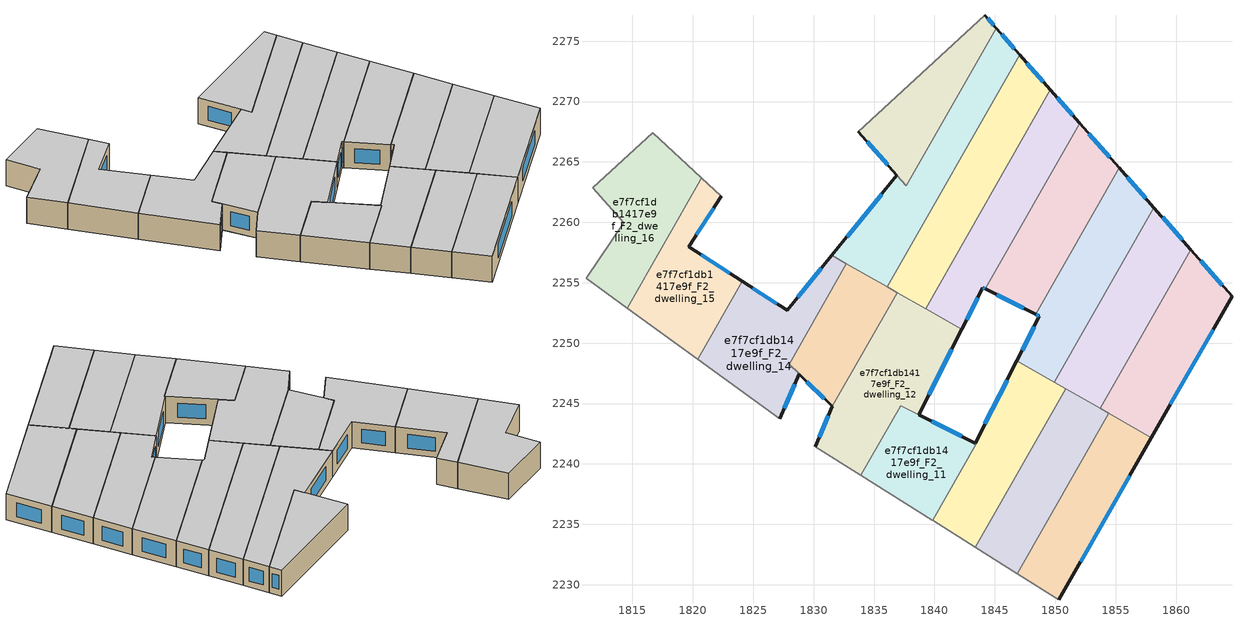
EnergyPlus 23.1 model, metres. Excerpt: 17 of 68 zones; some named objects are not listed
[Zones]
e7f7cf1db1417e9f_F2_dwelling_0
 floor to e7f7cf1db1417e9f_F1_dwelling_0 (EU_floor_Construction): 1861.23,2257.74 1864.63,2253.86 1857.96,2242.18 1853.73,2244.59 z6
 wall outside (EU_wall_Construction): 1857.96,2242.18 1864.63,2253.86 1861.23,2257.74 z6:9
 wall to e7f7cf1db1417e9f_F2_dwelling_1 (EU_wall_Construction): 1861.23,2257.74 1853.73,2244.59 z6:9
 wall to e7f7cf1db1417e9f_F2_dwelling_8 (EU_wall_Construction): 1854.43,2244.2 1857.96,2242.18 z6:9
 wall to e7f7cf1db1417e9f_F2_dwelling_9 (EU_wall_Construction): 1853.73,2244.59 1854.43,2244.2 z6:9
 window (EU_Window_Construction): 1863.83,2254.77 1862.03,2256.83 / 1859.53,2244.92 1863.07,2251.12 z6.7:8.3
 ceiling to e7f7cf1db1417e9f_F3_dwelling_0 (EU_floor_Construction): 1857.96,2242.18 1864.63,2253.86 1861.23,2257.74 1853.73,2244.59 z9
e7f7cf1db1417e9f_F2_dwelling_1
 floor to e7f7cf1db1417e9f_F1_dwelling_1 (EU_floor_Construction): 1858.17,2261.22 1861.23,2257.74 1853.73,2244.59 1849.92,2246.76 z6
 wall outside (EU_wall_Construction): 1861.23,2257.74 1858.17,2261.22 z6:9
 wall to e7f7cf1db1417e9f_F2_dwelling_2 (EU_wall_Construction): 1858.17,2261.22 1849.92,2246.76 z6:9
 wall to e7f7cf1db1417e9f_F2_dwelling_9 (EU_wall_Construction): 1850.85,2246.23 1853.73,2244.59 z6:9
 wall to e7f7cf1db1417e9f_F2_dwelling_10 (EU_wall_Construction): 1849.92,2246.76 1850.85,2246.23 z6:9
 window (EU_Window_Construction): 1860.51,2258.56 1858.89,2260.41 z6.7:8.3
 ceiling to e7f7cf1db1417e9f_F3_dwelling_1 (EU_floor_Construction): 1853.73,2244.59 1861.23,2257.74 1858.17,2261.22 1849.92,2246.76 z9
e7f7cf1db1417e9f_F2_dwelling_10
 floor to e7f7cf1db1417e9f_F1_dwelling_10 (EU_floor_Construction): 1850.85,2246.23 1843.37,2233.11 1839.84,2235.33 1843.46,2241.68 1843.37,2241.73 1846.83,2248.53 z6
 wall outside (EU_wall_Construction): 1846.83,2248.53 1843.37,2241.73 z6:9
 wall to e7f7cf1db1417e9f_F2_dwelling_11 (EU_wall_Construction): 1843.37,2241.73 1843.46,2241.68 1839.84,2235.33 z6:9
 wall to e7f7cf1db1417e9f_F2_dwelling_9 (EU_wall_Construction): 1843.37,2233.11 1850.85,2246.23 z6:9
 wall adiabatic (EU_wall_Construction): 1839.84,2235.33 1843.37,2233.11 z6:9
 wall to e7f7cf1db1417e9f_F2_dwelling_2 (EU_wall_Construction): 1849.92,2246.76 1846.83,2248.53 z6:9
 window (EU_Window_Construction): 1846.01,2246.93 1844.18,2243.32 z6.7:8.3
 ceiling to e7f7cf1db1417e9f_F3_dwelling_10 (EU_floor_Construction): 1843.37,2233.11 1850.85,2246.23 1846.83,2248.53 1843.37,2241.73 1843.46,2241.68 1839.84,2235.33 z9
e7f7cf1db1417e9f_F2_dwelling_11
 floor to e7f7cf1db1417e9f_F1_dwelling_11 (EU_floor_Construction): 1843.46,2241.68 1839.84,2235.33 1833.92,2239.05 1837.22,2244.83 z6
 wall outside (EU_wall_Construction): 1843.37,2241.73 1838.68,2244.09 z6:9
 wall adiabatic (EU_wall_Construction): 1833.92,2239.05 1839.84,2235.33 z6:9
 wall to e7f7cf1db1417e9f_F2_dwelling_12 (EU_wall_Construction): 1838.68,2244.09 1837.22,2244.83 1833.92,2239.05 z6:9
 window (EU_Window_Construction): 1842.27,2242.28 1839.78,2243.54 z6.7:8.3
 ceiling to e7f7cf1db1417e9f_F3_dwelling_11 (EU_floor_Construction): 1839.84,2235.33 1843.46,2241.68 1837.22,2244.83 1833.92,2239.05 z9
e7f7cf1db1417e9f_F2_dwelling_12
 floor to e7f7cf1db1417e9f_F1_dwelling_12 (EU_floor_Construction): 1842.26,2251.13 1838.68,2244.09 1837.22,2244.83 1833.92,2239.05 1830.15,2241.42 1831.54,2244.75 1836.92,2254.18 z6
 wall outside (EU_wall_Construction): 1838.68,2244.09 1842.26,2251.13 / 1831.54,2244.75 1830.15,2241.42 z6:9
 wall adiabatic (EU_wall_Construction): 1830.15,2241.42 1833.92,2239.05 z6:9
 wall to e7f7cf1db1417e9f_F2_dwelling_13 (EU_wall_Construction): 1836.92,2254.18 1831.54,2244.75 z6:9
 wall to e7f7cf1db1417e9f_F2_dwelling_4 (EU_wall_Construction): 1842.26,2251.13 1839.26,2252.84 z6:9
 wall to e7f7cf1db1417e9f_F2_dwelling_5 (EU_wall_Construction): 1839.26,2252.84 1836.92,2254.18 z6:9
 window (EU_Window_Construction): 1839.52,2245.74 1841.42,2249.48 / 1831.21,2243.97 1830.48,2242.2 z6.7:8.3
 ceiling to e7f7cf1db1417e9f_F3_dwelling_12 (EU_floor_Construction): 1838.68,2244.09 1842.26,2251.13 1836.92,2254.18 1831.54,2244.75 1830.15,2241.42 1833.92,2239.05 1837.22,2244.83 z9
e7f7cf1db1417e9f_F2_dwelling_13
 floor to e7f7cf1db1417e9f_F1_dwelling_13 (EU_floor_Construction): 1836.92,2254.18 1831.54,2244.75 1827.97,2248.25 1832.72,2256.57 z6
 wall outside (EU_wall_Construction): 1828.79,2247.44 1831.54,2244.75 z6:9
 wall to e7f7cf1db1417e9f_F2_dwelling_14 (EU_wall_Construction): 1832.72,2256.57 1827.97,2248.25 1828.79,2247.45 z6:9
 wall to e7f7cf1db1417e9f_F2_dwelling_6 (EU_wall_Construction): 1836.09,2254.65 1832.72,2256.57 z6:9
 wall to e7f7cf1db1417e9f_F2_dwelling_5 (EU_wall_Construction): 1836.92,2254.18 1836.09,2254.65 z6:9
 window (EU_Window_Construction): 1829.44,2246.81 1830.9,2245.39 z6.7:8.3
 ceiling to e7f7cf1db1417e9f_F3_dwelling_13 (EU_floor_Construction): 1831.54,2244.75 1836.92,2254.18 1832.72,2256.57 1827.97,2248.25 z9
e7f7cf1db1417e9f_F2_dwelling_14
 floor to e7f7cf1db1417e9f_F1_dwelling_14 (EU_floor_Construction): 1832.72,2256.57 1827.97,2248.25 1828.79,2247.45 1827.2,2243.74 1820.41,2248.66 1824.09,2255.11 1827.8,2252.71 1831.5,2257.27 z6
 wall outside (EU_wall_Construction): 1831.5,2257.27 1827.8,2252.71 1824.09,2255.11 / 1827.2,2243.74 1828.79,2247.45 z6:9
 wall to e7f7cf1db1417e9f_F2_dwelling_15 (EU_wall_Construction): 1824.09,2255.11 1820.41,2248.66 z6:9
 wall adiabatic (EU_wall_Construction): 1820.41,2248.66 1827.2,2243.74 z6:9
 wall to e7f7cf1db1417e9f_F2_dwelling_6 (EU_wall_Construction): 1832.72,2256.57 1831.5,2257.27 z6:9
 window (EU_Window_Construction): 1826.93,2253.27 1824.96,2254.55 / 1830.63,2256.2 1828.67,2253.78 / 1827.57,2244.61 1828.42,2246.58 z6.7:8.3
 ceiling to e7f7cf1db1417e9f_F3_dwelling_14 (EU_floor_Construction): 1828.79,2247.45 1827.97,2248.25 1832.72,2256.57 1831.5,2257.27 1827.8,2252.71 1824.09,2255.11 1820.41,2248.66 1827.2,2243.74 z9
e7f7cf1db1417e9f_F2_dwelling_15
 floor to e7f7cf1db1417e9f_F1_dwelling_15 (EU_floor_Construction): 1822.35,2262.16 1819.66,2257.97 1824.09,2255.11 1820.41,2248.66 1814.56,2252.9 1820.59,2263.49 1820.71,2263.69 z6
 wall outside (EU_wall_Construction): 1824.09,2255.11 1819.66,2257.97 1822.35,2262.16 z6:9
 wall adiabatic (EU_wall_Construction): 1814.56,2252.9 1820.41,2248.66 / 1822.35,2262.16 1820.71,2263.69 z6:9
 wall to e7f7cf1db1417e9f_F2_dwelling_16 (EU_wall_Construction): 1820.71,2263.69 1820.59,2263.49 1814.56,2252.9 z6:9
 window (EU_Window_Construction): 1823.05,2255.78 1820.7,2257.3 / 1820.3,2258.96 1821.72,2261.18 z6.7:8.3
 ceiling to e7f7cf1db1417e9f_F3_dwelling_15 (EU_floor_Construction): 1820.41,2248.66 1824.09,2255.11 1819.66,2257.97 1822.35,2262.16 1820.71,2263.69 1820.59,2263.49 1814.56,2252.9 z9
e7f7cf1db1417e9f_F2_dwelling_16
 floor to e7f7cf1db1417e9f_F1_dwelling_16 (EU_floor_Construction): 1820.71,2263.69 1814.56,2252.9 1811.15,2255.37 1814.27,2259.97 1811.72,2262.85 1816.7,2267.41 z6
 wall adiabatic (EU_wall_Construction): 1820.71,2263.69 1816.7,2267.41 1811.72,2262.85 1814.27,2259.97 1811.15,2255.37 1814.56,2252.9 z6:9
 ceiling to e7f7cf1db1417e9f_F3_dwelling_16 (EU_floor_Construction): 1814.56,2252.9 1820.71,2263.69 1816.7,2267.41 1811.72,2262.85 1814.27,2259.97 1811.15,2255.37 z9
e7f7cf1db1417e9f_F2_dwelling_2
 floor to e7f7cf1db1417e9f_F1_dwelling_2 (EU_floor_Construction): 1855.29,2264.5 1858.17,2261.22 1849.92,2246.76 1846.83,2248.53 1848.7,2252.21 1848.37,2252.38 z6
 wall outside (EU_wall_Construction): 1848.37,2252.38 1848.7,2252.21 1846.83,2248.53 / 1858.17,2261.22 1855.29,2264.5 z6:9
 wall to e7f7cf1db1417e9f_F2_dwelling_3 (EU_wall_Construction): 1855.29,2264.5 1848.37,2252.38 z6:9
 window (EU_Window_Construction): 1848.26,2251.35 1847.26,2249.39 / 1848.45,2252.34 1848.62,2252.25 / 1857.49,2261.99 1855.96,2263.73 z6.7:8.3
 ceiling to e7f7cf1db1417e9f_F3_dwelling_2 (EU_floor_Construction): 1849.92,2246.76 1858.17,2261.22 1855.29,2264.5 1848.37,2252.38 1848.7,2252.21 1846.83,2248.53 z9
e7f7cf1db1417e9f_F2_dwelling_3
 floor to e7f7cf1db1417e9f_F1_dwelling_3 (EU_floor_Construction): 1852.02,2268.22 1855.29,2264.5 1848.37,2252.38 1844.19,2254.5 z6
 wall outside (EU_wall_Construction): 1855.29,2264.5 1852.02,2268.22 / 1844.19,2254.5 1848.37,2252.38 z6:9
 wall to e7f7cf1db1417e9f_F2_dwelling_4 (EU_wall_Construction): 1852.02,2268.22 1844.19,2254.5 z6:9
 window (EU_Window_Construction): 1854.52,2265.38 1852.78,2267.35 / 1845.17,2254 1847.39,2252.88 z6.7:8.3
 ceiling to e7f7cf1db1417e9f_F3_dwelling_3 (EU_floor_Construction): 1848.37,2252.38 1855.29,2264.5 1852.02,2268.22 1844.19,2254.5 z9
e7f7cf1db1417e9f_F2_dwelling_4
 floor to e7f7cf1db1417e9f_F1_dwelling_4 (EU_floor_Construction): 1849.6,2270.97 1852.02,2268.22 1844.19,2254.5 1844.01,2254.59 1842.26,2251.13 1839.26,2252.84 z6
 wall outside (EU_wall_Construction): 1842.26,2251.13 1844.01,2254.59 1844.19,2254.5 / 1852.02,2268.22 1849.6,2270.97 z6:9
 wall to e7f7cf1db1417e9f_F2_dwelling_5 (EU_wall_Construction): 1849.6,2270.97 1839.26,2252.84 z6:9
 window (EU_Window_Construction): 1842.67,2251.94 1843.6,2253.78 / 1851.45,2268.87 1850.17,2270.33 / 1844.06,2254.57 1844.15,2254.52 z6.7:8.3
 ceiling to e7f7cf1db1417e9f_F3_dwelling_4 (EU_floor_Construction): 1844.19,2254.5 1852.02,2268.22 1849.6,2270.97 1839.26,2252.84 1842.26,2251.13 1844.01,2254.59 z9
e7f7cf1db1417e9f_F2_dwelling_5
 floor to e7f7cf1db1417e9f_F1_dwelling_5 (EU_floor_Construction): 1847.05,2273.87 1849.6,2270.97 1839.26,2252.84 1836.09,2254.65 z6
 wall outside (EU_wall_Construction): 1849.6,2270.97 1847.05,2273.87 z6:9
 wall to e7f7cf1db1417e9f_F2_dwelling_6 (EU_wall_Construction): 1847.05,2273.87 1836.09,2254.65 z6:9
 window (EU_Window_Construction): 1849,2271.65 1847.65,2273.19 z6.7:8.3
 ceiling to e7f7cf1db1417e9f_F3_dwelling_5 (EU_floor_Construction): 1839.26,2252.84 1849.6,2270.97 1847.05,2273.87 1836.09,2254.65 z9
e7f7cf1db1417e9f_F2_dwelling_6
 floor to e7f7cf1db1417e9f_F1_dwelling_6 (EU_floor_Construction): 1845.11,2276.08 1847.05,2273.87 1836.09,2254.65 1831.5,2257.27 1836.9,2263.9 1837.68,2263.03 z6
 wall outside (EU_wall_Construction): 1836.9,2263.9 1831.5,2257.27 / 1847.05,2273.87 1845.11,2276.08 z6:9
 wall to e7f7cf1db1417e9f_F2_dwelling_7 (EU_wall_Construction): 1845.11,2276.08 1837.68,2263.03 1836.9,2263.9 z6:9
 window (EU_Window_Construction): 1835.63,2262.35 1832.77,2258.82 / 1846.6,2274.39 1845.57,2275.56 z6.7:8.3
 ceiling to e7f7cf1db1417e9f_F3_dwelling_6 (EU_floor_Construction): 1836.09,2254.65 1847.05,2273.87 1845.11,2276.08 1837.68,2263.03 1836.9,2263.9 1831.5,2257.27 z9
e7f7cf1db1417e9f_F2_dwelling_7
 floor to e7f7cf1db1417e9f_F1_dwelling_7 (EU_floor_Construction): 1844.17,2277.14 1845.11,2276.08 1837.68,2263.03 1833.68,2267.5 z6
 wall outside (EU_wall_Construction): 1845.11,2276.08 1844.17,2277.14 / 1833.68,2267.5 1836.9,2263.9 z6:9
 wall adiabatic (EU_wall_Construction): 1844.17,2277.14 1833.68,2267.5 z6:9
 window (EU_Window_Construction): 1844.89,2276.33 1844.4,2276.89 / 1834.44,2266.65 1836.14,2264.75 z6.7:8.3
 ceiling to e7f7cf1db1417e9f_F3_dwelling_7 (EU_floor_Construction): 1837.68,2263.03 1845.11,2276.08 1844.17,2277.14 1833.68,2267.5 z9
e7f7cf1db1417e9f_F2_dwelling_8
 floor to e7f7cf1db1417e9f_F1_dwelling_8 (EU_floor_Construction): 1857.96,2242.18 1850.3,2228.75 1846.85,2230.92 1854.42,2244.2 z6
 wall outside (EU_wall_Construction): 1850.3,2228.75 1857.96,2242.18 z6:9
 wall to e7f7cf1db1417e9f_F2_dwelling_9 (EU_wall_Construction): 1854.42,2244.2 1846.85,2230.92 z6:9
 wall adiabatic (EU_wall_Construction): 1846.85,2230.92 1850.3,2228.75 z6:9
 window (EU_Window_Construction): 1852.1,2231.91 1856.16,2239.03 z6.7:8.3
 ceiling to e7f7cf1db1417e9f_F3_dwelling_8 (EU_floor_Construction): 1850.3,2228.75 1857.96,2242.18 1854.42,2244.2 1846.85,2230.92 z9
e7f7cf1db1417e9f_F2_dwelling_9
 floor to e7f7cf1db1417e9f_F1_dwelling_9 (EU_floor_Construction): 1854.42,2244.2 1846.85,2230.92 1843.37,2233.11 1850.85,2246.23 z6
 wall adiabatic (EU_wall_Construction): 1843.37,2233.11 1846.85,2230.92 z6:9
 ceiling to e7f7cf1db1417e9f_F3_dwelling_9 (EU_floor_Construction): 1846.85,2230.92 1854.42,2244.2 1850.85,2246.23 1843.37,2233.11 z9
[Building]
EU S2 Campaign: North Axis=0; Terrain=City; Solar Distribution=FullExterior
[Site:Location]
Budapest.Ferenc.Liszt.Intl.AP: Latitude=47.437; Longitude=19.256; Time Zone=1; Elevation=185
[SizingPeriod:WeatherFileDays]
AnnualSizingPeriod: Begin Month=1; Begin Day of Month=1; End Month=12; End Day of Month=31; Day of Week for Start Day=Monday; Use Weather File Daylight Saving Period=No; Use Weather File Rain and Snow Indicators=No
[MATERIAL]
EU_InternalMass_Material: Roughness=MediumRough; Thickness=0.1; Conductivity=1; Density=1800; Specific Heat=900; Thermal Absorptance=0.9; Solar Absorptance=0.7; Visible Absorptance=0.7
[MATERIAL:NOMASS] Roughness=MediumRough; Thermal Absorptance=0.9; Solar Absorptance=0.7; Visible Absorptance=0.7
Name | Thermal Resistance
EU_wall_NoMass | 0.832559
EU_floor_NoMass | 0.872794
[WINDOWMATERIAL:SIMPLEGLAZINGSYSTEM]
EU_Window_SimpleGlazing: UFactor=2.79869; Solar Heat Gain Coefficient=0.75; Visible Transmittance=0.75
[CONSTRUCTION]
EU_wall_Construction: EU_wall_NoMass
EU_floor_Construction: EU_floor_NoMass
EU_Window_Construction: EU_Window_SimpleGlazing
EU_InternalMass_Construction: EU_InternalMass_Material
[ZONE] Type=1; Multiplier=1; Ceiling Height=autocalculate; Floor Area=autocalculate; Part of Total Floor Area=Yes
Name | Volume
e7f7cf1db1417e9f_F2_dwelling_0 | 209.092
e7f7cf1db1417e9f_F2_dwelling_1 | 209.094
e7f7cf1db1417e9f_F2_dwelling_10 | 194.145
e7f7cf1db1417e9f_F2_dwelling_11 | 146.332
e7f7cf1db1417e9f_F2_dwelling_12 | 245.275
e7f7cf1db1417e9f_F2_dwelling_13 | 148.081
e7f7cf1db1417e9f_F2_dwelling_14 | 203.819
e7f7cf1db1417e9f_F2_dwelling_15 | 187.89
e7f7cf1db1417e9f_F2_dwelling_16 | 202.241
e7f7cf1db1417e9f_F2_dwelling_2 | 209.099
e7f7cf1db1417e9f_F2_dwelling_3 | 209.098
e7f7cf1db1417e9f_F2_dwelling_4 | 209.103
e7f7cf1db1417e9f_F2_dwelling_5 | 235.588
e7f7cf1db1417e9f_F2_dwelling_6 | 233.261
e7f7cf1db1417e9f_F2_dwelling_7 | 158.421
e7f7cf1db1417e9f_F2_dwelling_8 | 187.533
e7f7cf1db1417e9f_F2_dwelling_9 | 187.507
[INTERNALMASS] Construction=EU_InternalMass_Construction
Name | Zone or ZoneList | Surface Area
e7f7cf1db1417e9f_F2_dwelling_0_EU_InternalMass | e7f7cf1db1417e9f_F2_dwelling_0 | 69.6974
e7f7cf1db1417e9f_F2_dwelling_1_EU_InternalMass | e7f7cf1db1417e9f_F2_dwelling_1 | 69.6982
e7f7cf1db1417e9f_F2_dwelling_2_EU_InternalMass | e7f7cf1db1417e9f_F2_dwelling_2 | 69.6996
e7f7cf1db1417e9f_F2_dwelling_3_EU_InternalMass | e7f7cf1db1417e9f_F2_dwelling_3 | 69.6992
e7f7cf1db1417e9f_F2_dwelling_4_EU_InternalMass | e7f7cf1db1417e9f_F2_dwelling_4 | 69.7011
e7f7cf1db1417e9f_F2_dwelling_5_EU_InternalMass | e7f7cf1db1417e9f_F2_dwelling_5 | 78.5312
e7f7cf1db1417e9f_F2_dwelling_6_EU_InternalMass | e7f7cf1db1417e9f_F2_dwelling_6 | 77.7529
e7f7cf1db1417e9f_F2_dwelling_7_EU_InternalMass | e7f7cf1db1417e9f_F2_dwelling_7 | 52.8124
e7f7cf1db1417e9f_F2_dwelling_8_EU_InternalMass | e7f7cf1db1417e9f_F2_dwelling_8 | 62.511
e7f7cf1db1417e9f_F2_dwelling_9_EU_InternalMass | e7f7cf1db1417e9f_F2_dwelling_9 | 62.5024
e7f7cf1db1417e9f_F2_dwelling_10_EU_InternalMass | e7f7cf1db1417e9f_F2_dwelling_10 | 64.7147
e7f7cf1db1417e9f_F2_dwelling_11_EU_InternalMass | e7f7cf1db1417e9f_F2_dwelling_11 | 48.793
e7f7cf1db1417e9f_F2_dwelling_12_EU_InternalMass | e7f7cf1db1417e9f_F2_dwelling_12 | 81.7601
e7f7cf1db1417e9f_F2_dwelling_13_EU_InternalMass | e7f7cf1db1417e9f_F2_dwelling_13 | 49.3564
e7f7cf1db1417e9f_F2_dwelling_14_EU_InternalMass | e7f7cf1db1417e9f_F2_dwelling_14 | 67.9424
e7f7cf1db1417e9f_F2_dwelling_15_EU_InternalMass | e7f7cf1db1417e9f_F2_dwelling_15 | 62.6299
e7f7cf1db1417e9f_F2_dwelling_16_EU_InternalMass | e7f7cf1db1417e9f_F2_dwelling_16 | 67.4119
[OTHEREQUIPMENT] Fuel Type=Electricity; Design Level Calculation Method=Watts/Area; Power per Zone Floor Area=1; Fraction Latent=0; Fraction Radiant=0; Fraction Lost=0; Carbon Dioxide Generation Rate=0; EndUse Subcategory=EU_Step8_InternalGains
Name | Zone or ZoneList or Space or SpaceList | Schedule
EU_Step8_InternalGain_e7f7cf1db1417e9f_F2_dwelling_0_f000 | e7f7cf1db1417e9f_F2_dwelling_0 | EU_Step8_GainSchedule_e7f7cf1db1417e9f_F2_dwelling_0_f000
EU_Step8_InternalGain_e7f7cf1db1417e9f_F2_dwelling_1_f000 | e7f7cf1db1417e9f_F2_dwelling_1 | EU_Step8_GainSchedule_e7f7cf1db1417e9f_F2_dwelling_1_f000
EU_Step8_InternalGain_e7f7cf1db1417e9f_F2_dwelling_2_f000 | e7f7cf1db1417e9f_F2_dwelling_2 | EU_Step8_GainSchedule_e7f7cf1db1417e9f_F2_dwelling_2_f000
EU_Step8_InternalGain_e7f7cf1db1417e9f_F2_dwelling_3_f000 | e7f7cf1db1417e9f_F2_dwelling_3 | EU_Step8_GainSchedule_e7f7cf1db1417e9f_F2_dwelling_3_f000
EU_Step8_InternalGain_e7f7cf1db1417e9f_F2_dwelling_4_f000 | e7f7cf1db1417e9f_F2_dwelling_4 | EU_Step8_GainSchedule_e7f7cf1db1417e9f_F2_dwelling_4_f000
EU_Step8_InternalGain_e7f7cf1db1417e9f_F2_dwelling_5_f000 | e7f7cf1db1417e9f_F2_dwelling_5 | EU_Step8_GainSchedule_e7f7cf1db1417e9f_F2_dwelling_5_f000
EU_Step8_InternalGain_e7f7cf1db1417e9f_F2_dwelling_6_f000 | e7f7cf1db1417e9f_F2_dwelling_6 | EU_Step8_GainSchedule_e7f7cf1db1417e9f_F2_dwelling_6_f000
EU_Step8_InternalGain_e7f7cf1db1417e9f_F2_dwelling_7_f000 | e7f7cf1db1417e9f_F2_dwelling_7 | EU_Step8_GainSchedule_e7f7cf1db1417e9f_F2_dwelling_7_f000
EU_Step8_InternalGain_e7f7cf1db1417e9f_F2_dwelling_8_f000 | e7f7cf1db1417e9f_F2_dwelling_8 | EU_Step8_GainSchedule_e7f7cf1db1417e9f_F2_dwelling_8_f000
EU_Step8_InternalGain_e7f7cf1db1417e9f_F2_dwelling_9_f000 | e7f7cf1db1417e9f_F2_dwelling_9 | EU_Step8_GainSchedule_e7f7cf1db1417e9f_F2_dwelling_9_f000
EU_Step8_InternalGain_e7f7cf1db1417e9f_F2_dwelling_10_f000 | e7f7cf1db1417e9f_F2_dwelling_10 | EU_Step8_GainSchedule_e7f7cf1db1417e9f_F2_dwelling_10_f000
EU_Step8_InternalGain_e7f7cf1db1417e9f_F2_dwelling_11_f000 | e7f7cf1db1417e9f_F2_dwelling_11 | EU_Step8_GainSchedule_e7f7cf1db1417e9f_F2_dwelling_11_f000
EU_Step8_InternalGain_e7f7cf1db1417e9f_F2_dwelling_12_f000 | e7f7cf1db1417e9f_F2_dwelling_12 | EU_Step8_GainSchedule_e7f7cf1db1417e9f_F2_dwelling_12_f000
EU_Step8_InternalGain_e7f7cf1db1417e9f_F2_dwelling_13_f000 | e7f7cf1db1417e9f_F2_dwelling_13 | EU_Step8_GainSchedule_e7f7cf1db1417e9f_F2_dwelling_13_f000
EU_Step8_InternalGain_e7f7cf1db1417e9f_F2_dwelling_14_f000 | e7f7cf1db1417e9f_F2_dwelling_14 | EU_Step8_GainSchedule_e7f7cf1db1417e9f_F2_dwelling_14_f000
EU_Step8_InternalGain_e7f7cf1db1417e9f_F2_dwelling_15_f000 | e7f7cf1db1417e9f_F2_dwelling_15 | EU_Step8_GainSchedule_e7f7cf1db1417e9f_F2_dwelling_15_f000
EU_Step8_InternalGain_e7f7cf1db1417e9f_F2_dwelling_16_f000 | e7f7cf1db1417e9f_F2_dwelling_16 | EU_Step8_GainSchedule_e7f7cf1db1417e9f_F2_dwelling_16_f000
[ZONEVENTILATION:DESIGNFLOWRATE] Schedule=EU_AlwaysOn; Design Flow Rate Calculation Method=AirChanges/Hour; Air Changes per Hour=0.475469; Ventilation Type=Natural; Fan Pressure Rise=0; Fan Total Efficiency=1; Constant Term Coefficient=1; Temperature Term Coefficient=0; Velocity Term Coefficient=0; Velocity Squared Term Coefficient=0; Minimum Indoor Temperature=-100; Maximum Indoor Temperature=100; Delta Temperature=-100; Minimum Outdoor Temperature=-100; Maximum Outdoor Temperature=100; Maximum Wind Speed=40
Name | Zone or ZoneList or Space or SpaceList
EU_ConstantAir_e7f7cf1db1417e9f_F2_dwelling_0 | e7f7cf1db1417e9f_F2_dwelling_0
EU_ConstantAir_e7f7cf1db1417e9f_F2_dwelling_1 | e7f7cf1db1417e9f_F2_dwelling_1
EU_ConstantAir_e7f7cf1db1417e9f_F2_dwelling_2 | e7f7cf1db1417e9f_F2_dwelling_2
EU_ConstantAir_e7f7cf1db1417e9f_F2_dwelling_3 | e7f7cf1db1417e9f_F2_dwelling_3
EU_ConstantAir_e7f7cf1db1417e9f_F2_dwelling_4 | e7f7cf1db1417e9f_F2_dwelling_4
EU_ConstantAir_e7f7cf1db1417e9f_F2_dwelling_5 | e7f7cf1db1417e9f_F2_dwelling_5
EU_ConstantAir_e7f7cf1db1417e9f_F2_dwelling_6 | e7f7cf1db1417e9f_F2_dwelling_6
EU_ConstantAir_e7f7cf1db1417e9f_F2_dwelling_7 | e7f7cf1db1417e9f_F2_dwelling_7
EU_ConstantAir_e7f7cf1db1417e9f_F2_dwelling_8 | e7f7cf1db1417e9f_F2_dwelling_8
EU_ConstantAir_e7f7cf1db1417e9f_F2_dwelling_9 | e7f7cf1db1417e9f_F2_dwelling_9
EU_ConstantAir_e7f7cf1db1417e9f_F2_dwelling_10 | e7f7cf1db1417e9f_F2_dwelling_10
EU_ConstantAir_e7f7cf1db1417e9f_F2_dwelling_11 | e7f7cf1db1417e9f_F2_dwelling_11
EU_ConstantAir_e7f7cf1db1417e9f_F2_dwelling_12 | e7f7cf1db1417e9f_F2_dwelling_12
EU_ConstantAir_e7f7cf1db1417e9f_F2_dwelling_13 | e7f7cf1db1417e9f_F2_dwelling_13
EU_ConstantAir_e7f7cf1db1417e9f_F2_dwelling_14 | e7f7cf1db1417e9f_F2_dwelling_14
EU_ConstantAir_e7f7cf1db1417e9f_F2_dwelling_15 | e7f7cf1db1417e9f_F2_dwelling_15
EU_ConstantAir_e7f7cf1db1417e9f_F2_dwelling_16 | e7f7cf1db1417e9f_F2_dwelling_16
[HVACTEMPLATE:ZONE:IDEALLOADSAIRSYSTEM] System Availability Schedule=EU_AlwaysOn; Maximum Heating Supply Air Temperature=50; Minimum Cooling Supply Air Temperature=13; Maximum Heating Supply Air Humidity Ratio=0.0156; Minimum Cooling Supply Air Humidity Ratio=0.0077; Heating Limit=NoLimit; Cooling Limit=NoLimit; Heating Availability Schedule=EU_AlwaysOn; Cooling Availability Schedule=EU_CoolingOff; Dehumidification Control Type=ConstantSensibleHeatRatio; Cooling Sensible Heat Ratio=0.7; Dehumidification Setpoint=60; Humidification Control Type=None; Humidification Setpoint=30; Outdoor Air Method=None; Outdoor Air Flow Rate per Person=0.00944; Outdoor Air Flow Rate per Zone Floor Area=0; Outdoor Air Flow Rate per Zone=0; Demand Controlled Ventilation Type=None; Outdoor Air Economizer Type=NoEconomizer; Heat Recovery Type=None; Sensible Heat Recovery Effectiveness=0.7; Latent Heat Recovery Effectiveness=0.65
Name | Template Thermostat
e7f7cf1db1417e9f_F2_dwelling_0 | EU_HeatOnly_e7f7cf1db1417e9f_F2_dwelling_0
e7f7cf1db1417e9f_F2_dwelling_1 | EU_HeatOnly_e7f7cf1db1417e9f_F2_dwelling_1
e7f7cf1db1417e9f_F2_dwelling_2 | EU_HeatOnly_e7f7cf1db1417e9f_F2_dwelling_2
e7f7cf1db1417e9f_F2_dwelling_3 | EU_HeatOnly_e7f7cf1db1417e9f_F2_dwelling_3
e7f7cf1db1417e9f_F2_dwelling_4 | EU_HeatOnly_e7f7cf1db1417e9f_F2_dwelling_4
e7f7cf1db1417e9f_F2_dwelling_5 | EU_HeatOnly_e7f7cf1db1417e9f_F2_dwelling_5
e7f7cf1db1417e9f_F2_dwelling_6 | EU_HeatOnly_e7f7cf1db1417e9f_F2_dwelling_6
e7f7cf1db1417e9f_F2_dwelling_7 | EU_HeatOnly_e7f7cf1db1417e9f_F2_dwelling_7
e7f7cf1db1417e9f_F2_dwelling_8 | EU_HeatOnly_e7f7cf1db1417e9f_F2_dwelling_8
e7f7cf1db1417e9f_F2_dwelling_9 | EU_HeatOnly_e7f7cf1db1417e9f_F2_dwelling_9
e7f7cf1db1417e9f_F2_dwelling_10 | EU_HeatOnly_e7f7cf1db1417e9f_F2_dwelling_10
e7f7cf1db1417e9f_F2_dwelling_11 | EU_HeatOnly_e7f7cf1db1417e9f_F2_dwelling_11
e7f7cf1db1417e9f_F2_dwelling_12 | EU_HeatOnly_e7f7cf1db1417e9f_F2_dwelling_12
e7f7cf1db1417e9f_F2_dwelling_13 | EU_HeatOnly_e7f7cf1db1417e9f_F2_dwelling_13
e7f7cf1db1417e9f_F2_dwelling_14 | EU_HeatOnly_e7f7cf1db1417e9f_F2_dwelling_14
e7f7cf1db1417e9f_F2_dwelling_15 | EU_HeatOnly_e7f7cf1db1417e9f_F2_dwelling_15
e7f7cf1db1417e9f_F2_dwelling_16 | EU_HeatOnly_e7f7cf1db1417e9f_F2_dwelling_16
[SIZING:ZONE] Zone Cooling Design Supply Air Temperature Input Method=SupplyAirTemperature; Zone Cooling Design Supply Air Temperature=13; Zone Heating Design Supply Air Temperature Input Method=SupplyAirTemperature; Zone Heating Design Supply Air Temperature=50; Zone Cooling Design Supply Air Humidity Ratio=0.008; Zone Heating Design Supply Air Humidity Ratio=0.008; Cooling Design Air Flow Method=DesignDay; Cooling Design Air Flow Rate=0; Cooling Minimum Air Flow per Zone Floor Area=0.000762; Cooling Minimum Air Flow=0; Cooling Minimum Air Flow Fraction=0.2; Heating Design Air Flow Method=DesignDay; Heating Design Air Flow Rate=0; Heating Maximum Air Flow per Zone Floor Area=0.002032; Heating Maximum Air Flow=0.141576; Heating Maximum Air Flow Fraction=0.3; Account for Dedicated Outdoor Air System=No; Dedicated Outdoor Air System Control Strategy=NeutralSupplyAir; Dedicated Outdoor Air Low Setpoint Temperature for Design=autosize; Dedicated Outdoor Air High Setpoint Temperature for Design=autosize; Zone Load Sizing Method=Sensible Load Only No Latent Load; Zone Latent Cooling Design Supply Air Humidity Ratio Input Method=HumidityRatioDifference; Zone Cooling Design Supply Air Humidity Ratio Difference=0.005; Zone Latent Heating Design Supply Air Humidity Ratio Input Method=HumidityRatioDifference; Zone Humidification Design Supply Air Humidity Ratio Difference=0.005
e7f7cf1db1417e9f_F2_dwelling_0; e7f7cf1db1417e9f_F2_dwelling_1; e7f7cf1db1417e9f_F2_dwelling_2; e7f7cf1db1417e9f_F2_dwelling_3; e7f7cf1db1417e9f_F2_dwelling_4; e7f7cf1db1417e9f_F2_dwelling_5; e7f7cf1db1417e9f_F2_dwelling_6; e7f7cf1db1417e9f_F2_dwelling_7; e7f7cf1db1417e9f_F2_dwelling_8; e7f7cf1db1417e9f_F2_dwelling_9; e7f7cf1db1417e9f_F2_dwelling_10; e7f7cf1db1417e9f_F2_dwelling_11; e7f7cf1db1417e9f_F2_dwelling_12; e7f7cf1db1417e9f_F2_dwelling_13; e7f7cf1db1417e9f_F2_dwelling_14; e7f7cf1db1417e9f_F2_dwelling_15; e7f7cf1db1417e9f_F2_dwelling_16
[SCHEDULE:CONSTANT]
Name | Hourly Value
EU_AlwaysOn | 1
EU_CoolingOff | 0
[SCHEDULE:FILE] Column Number=1; Rows to Skip at Top=0; Number of Hours of Data=8760; Column Separator=Comma; Interpolate to Timestep=No; Minutes per Item=60; Adjust Schedule for Daylight Savings=Yes
Name | File
EU_Step8_GainSchedule_e7f7cf1db1417e9f_F2_dwelling_0_f000 | ../../schedules/e7f7cf1db1417e9f/e7f7cf1db1417e9f_F2_dwelling_0_f000_gain.csv
EU_Step8_GainSchedule_e7f7cf1db1417e9f_F2_dwelling_1_f000 | ../../schedules/e7f7cf1db1417e9f/e7f7cf1db1417e9f_F2_dwelling_1_f000_gain.csv
EU_Step8_GainSchedule_e7f7cf1db1417e9f_F2_dwelling_2_f000 | ../../schedules/e7f7cf1db1417e9f/e7f7cf1db1417e9f_F2_dwelling_2_f000_gain.csv
EU_Step8_GainSchedule_e7f7cf1db1417e9f_F2_dwelling_3_f000 | ../../schedules/e7f7cf1db1417e9f/e7f7cf1db1417e9f_F2_dwelling_3_f000_gain.csv
EU_Step8_GainSchedule_e7f7cf1db1417e9f_F2_dwelling_4_f000 | ../../schedules/e7f7cf1db1417e9f/e7f7cf1db1417e9f_F2_dwelling_4_f000_gain.csv
EU_Step8_GainSchedule_e7f7cf1db1417e9f_F2_dwelling_5_f000 | ../../schedules/e7f7cf1db1417e9f/e7f7cf1db1417e9f_F2_dwelling_5_f000_gain.csv
EU_Step8_GainSchedule_e7f7cf1db1417e9f_F2_dwelling_6_f000 | ../../schedules/e7f7cf1db1417e9f/e7f7cf1db1417e9f_F2_dwelling_6_f000_gain.csv
EU_Step8_GainSchedule_e7f7cf1db1417e9f_F2_dwelling_7_f000 | ../../schedules/e7f7cf1db1417e9f/e7f7cf1db1417e9f_F2_dwelling_7_f000_gain.csv
EU_Step8_GainSchedule_e7f7cf1db1417e9f_F2_dwelling_8_f000 | ../../schedules/e7f7cf1db1417e9f/e7f7cf1db1417e9f_F2_dwelling_8_f000_gain.csv
EU_Step8_GainSchedule_e7f7cf1db1417e9f_F2_dwelling_9_f000 | ../../schedules/e7f7cf1db1417e9f/e7f7cf1db1417e9f_F2_dwelling_9_f000_gain.csv
EU_Step8_GainSchedule_e7f7cf1db1417e9f_F2_dwelling_10_f000 | ../../schedules/e7f7cf1db1417e9f/e7f7cf1db1417e9f_F2_dwelling_10_f000_gain.csv
EU_Step8_GainSchedule_e7f7cf1db1417e9f_F2_dwelling_11_f000 | ../../schedules/e7f7cf1db1417e9f/e7f7cf1db1417e9f_F2_dwelling_11_f000_gain.csv
EU_Step8_GainSchedule_e7f7cf1db1417e9f_F2_dwelling_12_f000 | ../../schedules/e7f7cf1db1417e9f/e7f7cf1db1417e9f_F2_dwelling_12_f000_gain.csv
EU_Step8_GainSchedule_e7f7cf1db1417e9f_F2_dwelling_13_f000 | ../../schedules/e7f7cf1db1417e9f/e7f7cf1db1417e9f_F2_dwelling_13_f000_gain.csv
EU_Step8_GainSchedule_e7f7cf1db1417e9f_F2_dwelling_14_f000 | ../../schedules/e7f7cf1db1417e9f/e7f7cf1db1417e9f_F2_dwelling_14_f000_gain.csv
EU_Step8_GainSchedule_e7f7cf1db1417e9f_F2_dwelling_15_f000 | ../../schedules/e7f7cf1db1417e9f/e7f7cf1db1417e9f_F2_dwelling_15_f000_gain.csv
EU_Step8_GainSchedule_e7f7cf1db1417e9f_F2_dwelling_16_f000 | ../../schedules/e7f7cf1db1417e9f/e7f7cf1db1417e9f_F2_dwelling_16_f000_gain.csv
